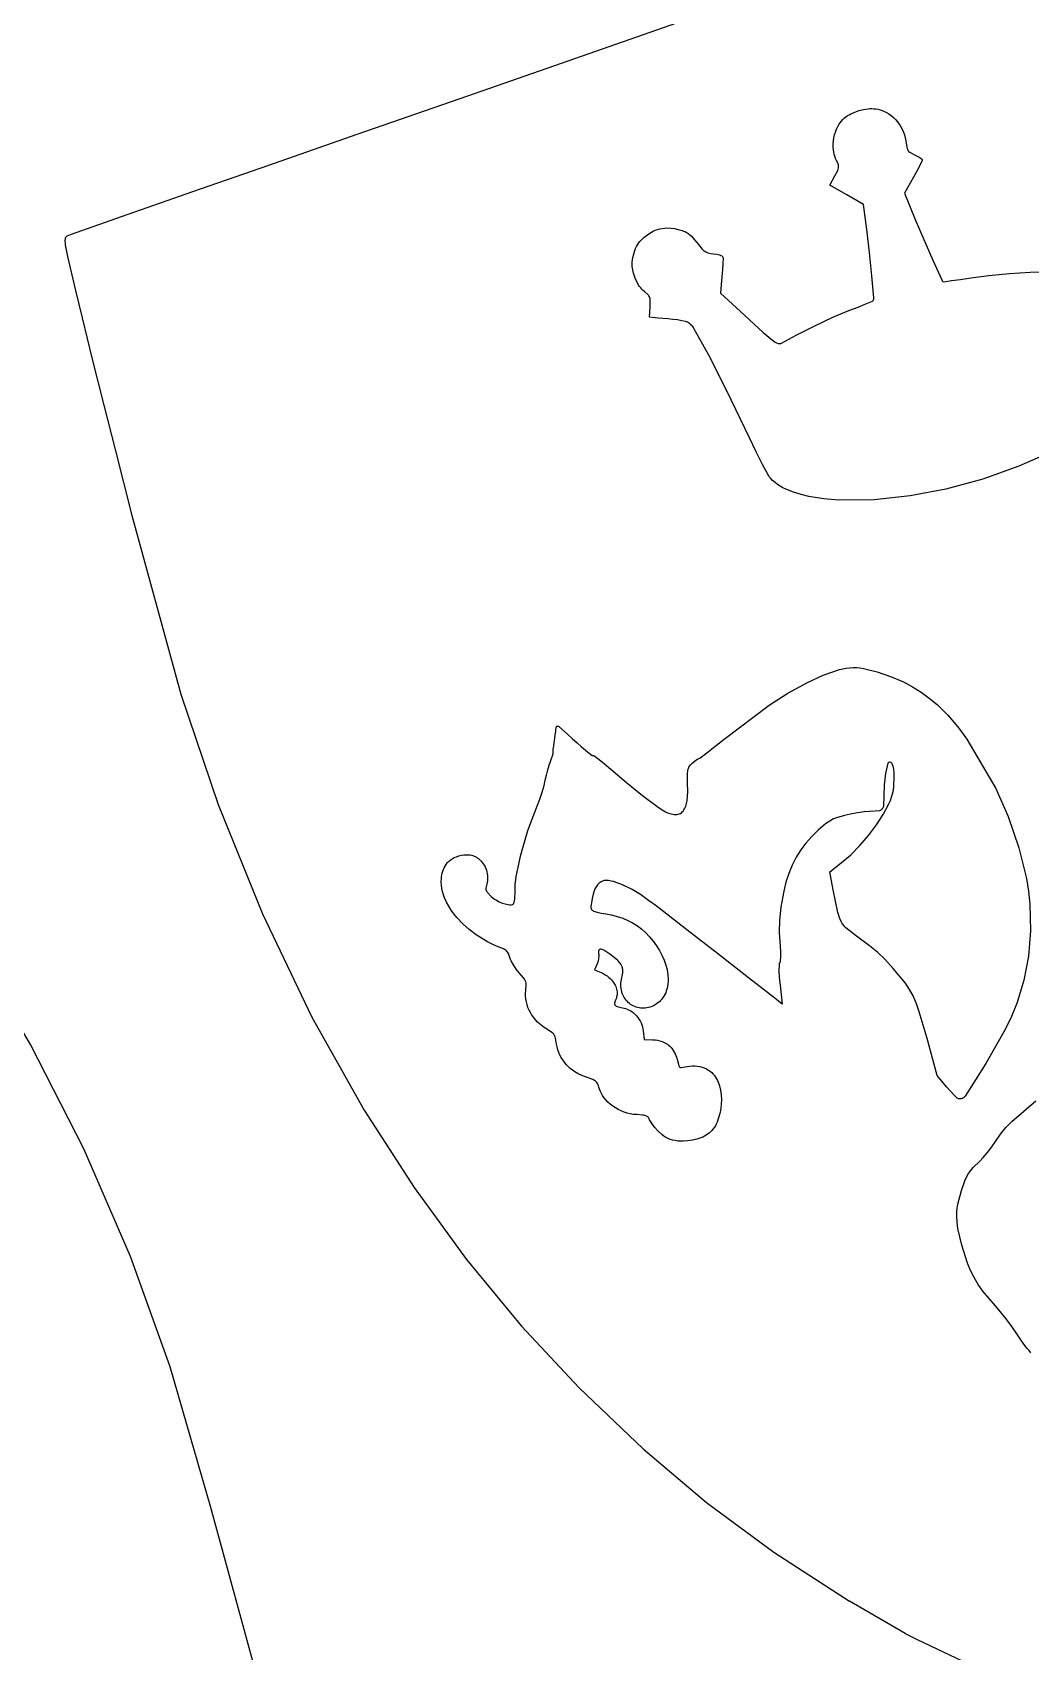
# Model space of a CAD drawing. Extents: x 0 to 1130, y 0 to 500.
# Drawn here: x 216.3 to 248.4, y 31.1 to 83.1 of the extents above; entities that cross this region are included whole.
import ezdxf

# ---------------------------------------------------------------- set-up
doc = ezdxf.new("R2010")
doc.units = 0
doc.header["$LTSCALE"] = 25.4
doc.layers.get('0').update_dxf_attribs({"color": 13, "linetype": 'CONTINUOUS'})

msp = doc.modelspace()

# ---------------------------------------------------------------- linework, layer by layer
at = {"color": 7}
for p, q in [((241.635, 85.008), (235.948, 83.018)), ((235.948, 83.018), (233.314, 82.097)), ((233.314, 82.097), (230.067, 80.963)), ((230.067, 80.963), (226.758, 79.808)), ((242.888, 80.579), (243.03, 80.614)), ((243.03, 80.614), (243.174, 80.637)), ((243.174, 80.637), (243.235, 80.643)), ((243.235, 80.643), (243.297, 80.644)), ((243.297, 80.644), (243.358, 80.641)), ((243.358, 80.641), (243.419, 80.635)), ((243.419, 80.635), (243.491, 80.622)), ((243.491, 80.622), (243.561, 80.604)), ((242.2, 80.067), (242.235, 80.129)), ((242.235, 80.129), (242.274, 80.188)), ((242.274, 80.188), (242.318, 80.244)), ((242.318, 80.244), (242.366, 80.297)), ((242.366, 80.297), (242.418, 80.346)), ((242.418, 80.346), (242.464, 80.383)), ((242.464, 80.383), (242.513, 80.418)), ((242.513, 80.418), (242.564, 80.449)), ((242.564, 80.449), (242.618, 80.477)), ((242.618, 80.477), (242.751, 80.533)), ((242.751, 80.533), (242.888, 80.579)), ((243.561, 80.604), (243.63, 80.582)), ((243.63, 80.582), (243.698, 80.554)), ((243.698, 80.554), (243.763, 80.522)), ((243.763, 80.522), (243.843, 80.475)), ((243.843, 80.475), (243.92, 80.421)), ((243.92, 80.421), (243.991, 80.361)), ((243.991, 80.361), (244.058, 80.295)), ((244.058, 80.295), (244.12, 80.223)), ((244.12, 80.223), (244.177, 80.146)), ((244.177, 80.146), (244.228, 80.064)), ((226.758, 79.808), (223.916, 78.818)), ((242.053, 79.511), (242.06, 79.607)), ((242.06, 79.607), (242.075, 79.702)), ((242.075, 79.702), (242.096, 79.797)), ((242.096, 79.797), (242.124, 79.889)), ((242.124, 79.889), (242.159, 79.98)), ((242.159, 79.98), (242.2, 80.067)), ((244.228, 80.064), (244.272, 79.979)), ((244.272, 79.979), (244.31, 79.89)), ((244.31, 79.89), (244.341, 79.797)), ((244.341, 79.797), (244.365, 79.703)), ((244.365, 79.703), (244.382, 79.607)), ((244.382, 79.607), (244.416, 79.403)), ((242.052, 79.414), (242.053, 79.511)), ((242.059, 79.318), (242.052, 79.414)), ((242.069, 79.248), (242.059, 79.318)), ((242.084, 79.179), (242.069, 79.248)), ((242.105, 79.112), (242.084, 79.179)), ((242.131, 79.046), (242.105, 79.112)), ((244.416, 79.403), (244.428, 79.362)), ((244.428, 79.362), (244.445, 79.324)), ((244.445, 79.324), (244.465, 79.292)), ((244.465, 79.292), (244.486, 79.268)), ((244.486, 79.268), (244.51, 79.247)), ((244.51, 79.247), (244.662, 79.163)), ((244.662, 79.163), (244.753, 79.117)), ((244.753, 79.117), (244.831, 79.071)), ((244.831, 79.071), (244.893, 79.029)), ((223.916, 78.818), (221.475, 77.966)), ((242.11, 78.482), (242.197, 78.657)), ((242.161, 78.982), (242.131, 79.046)), ((242.191, 78.921), (242.161, 78.982)), ((242.22, 78.841), (242.191, 78.921)), ((242.197, 78.657), (242.213, 78.698)), ((242.213, 78.698), (242.223, 78.74)), ((242.226, 78.81), (242.22, 78.841)), ((242.223, 78.74), (242.227, 78.778)), ((242.227, 78.778), (242.226, 78.81)), ((244.742, 78.64), (244.631, 78.439)), ((244.833, 78.818), (244.742, 78.64)), ((244.91, 78.98), (244.833, 78.818)), ((244.893, 79.029), (244.909, 79.007)), ((244.909, 79.007), (244.91, 78.98)), ((241.95, 78.187), (242.11, 78.482)), ((242.488, 77.874), (241.95, 78.187)), ((244.631, 78.439), (244.339, 77.924)), ((221.475, 77.966), (219.398, 77.239)), ((243.025, 77.561), (242.488, 77.874)), ((243.132, 76.757), (243.025, 77.561)), ((244.339, 77.924), (244.688, 77.079)), ((219.398, 77.239), (217.549, 76.589)), ((244.688, 77.079), (244.959, 76.436)), ((217.389, 76.478), (217.381, 76.392)), ((217.401, 76.505), (217.389, 76.478)), ((217.421, 76.528), (217.401, 76.505)), ((217.446, 76.545), (217.421, 76.528)), ((217.549, 76.589), (217.446, 76.545)), ((235.887, 76.421), (235.972, 76.5)), ((235.972, 76.5), (236.061, 76.574)), ((236.061, 76.574), (236.161, 76.644)), ((236.161, 76.644), (236.267, 76.704)), ((236.267, 76.704), (236.336, 76.736)), ((236.336, 76.736), (236.408, 76.762)), ((236.408, 76.762), (236.481, 76.783)), ((236.481, 76.783), (236.556, 76.798)), ((236.556, 76.798), (236.632, 76.808)), ((236.632, 76.808), (236.709, 76.811)), ((236.709, 76.811), (236.834, 76.807)), ((236.834, 76.807), (236.958, 76.792)), ((236.958, 76.792), (237.079, 76.766)), ((237.079, 76.766), (237.198, 76.731)), ((237.198, 76.731), (237.247, 76.713)), ((237.247, 76.713), (237.294, 76.692)), ((237.294, 76.692), (237.34, 76.667)), ((237.34, 76.667), (237.385, 76.64)), ((237.385, 76.64), (237.443, 76.597)), ((237.443, 76.597), (237.499, 76.55)), ((237.499, 76.55), (237.55, 76.498)), ((237.55, 76.498), (237.727, 76.28)), ((243.222, 76.02), (243.132, 76.757)), ((217.381, 76.392), (217.383, 76.329)), ((217.383, 76.329), (217.39, 76.267)), ((217.39, 76.267), (217.463, 75.893)), ((235.618, 75.86), (235.682, 76.09)), ((235.682, 76.09), (235.706, 76.152)), ((235.706, 76.152), (235.734, 76.211)), ((235.734, 76.211), (235.767, 76.268)), ((235.767, 76.268), (235.803, 76.322)), ((235.803, 76.322), (235.843, 76.373)), ((235.843, 76.373), (235.887, 76.421)), ((237.727, 76.28), (237.843, 76.134)), ((237.843, 76.134), (237.865, 76.111)), ((237.865, 76.111), (237.888, 76.09)), ((237.888, 76.09), (237.912, 76.071)), ((237.912, 76.071), (237.938, 76.053)), ((237.938, 76.053), (237.979, 76.031)), ((237.979, 76.031), (238.024, 76.015)), ((238.024, 76.015), (238.125, 75.994)), ((238.125, 75.994), (238.205, 75.984)), ((238.205, 75.984), (238.315, 75.969)), ((238.315, 75.969), (238.363, 75.958)), ((238.363, 75.958), (238.411, 75.944)), ((238.411, 75.944), (238.447, 75.93)), ((238.447, 75.93), (238.483, 75.913)), ((243.298, 75.277), (243.222, 76.02)), ((244.959, 76.436), (245.251, 75.777)), ((217.463, 75.893), (217.721, 74.797)), ((235.597, 75.644), (235.599, 75.717)), ((235.602, 75.572), (235.597, 75.644)), ((235.599, 75.717), (235.606, 75.789)), ((235.616, 75.467), (235.602, 75.572)), ((235.606, 75.789), (235.618, 75.86)), ((235.639, 75.363), (235.616, 75.467)), ((238.499, 75.471), (238.482, 75.257)), ((238.483, 75.913), (238.503, 75.893)), ((238.509, 75.665), (238.499, 75.471)), ((238.503, 75.893), (238.512, 75.867)), ((238.515, 75.84), (238.509, 75.665)), ((238.512, 75.867), (238.515, 75.84)), ((245.251, 75.777), (245.54, 75.141)), ((248.374, 75.393), (248.962, 75.411)), ((235.669, 75.261), (235.639, 75.363)), ((235.707, 75.162), (235.669, 75.261)), ((235.753, 75.067), (235.707, 75.162)), ((235.805, 74.976), (235.753, 75.067)), ((235.836, 74.93), (235.805, 74.976)), ((235.871, 74.886), (235.836, 74.93)), ((238.482, 75.257), (238.434, 74.712)), ((243.361, 74.565), (243.298, 75.277)), ((245.54, 75.141), (245.556, 75.114)), ((245.556, 75.114), (245.579, 75.094)), ((245.579, 75.094), (245.603, 75.086)), ((245.603, 75.086), (245.855, 75.119)), ((245.855, 75.119), (246.139, 75.159)), ((246.139, 75.159), (246.47, 75.209)), ((246.47, 75.209), (247.052, 75.286)), ((247.052, 75.286), (247.712, 75.349)), ((247.712, 75.349), (248.374, 75.393)), ((217.721, 74.797), (217.932, 73.922)), ((235.908, 74.845), (235.871, 74.886)), ((235.948, 74.806), (235.908, 74.845)), ((235.99, 74.77), (235.948, 74.806)), ((236.119, 74.655), (235.99, 74.77)), ((236.137, 74.63), (236.119, 74.655)), ((236.152, 74.603), (236.137, 74.63)), ((236.164, 74.57), (236.152, 74.603)), ((236.173, 74.531), (236.164, 74.57)), ((236.171, 74.28), (236.176, 74.49)), ((236.176, 74.49), (236.173, 74.531)), ((238.434, 74.712), (239.072, 74.123)), ((242.852, 74.268), (243.101, 74.371)), ((243.101, 74.371), (243.314, 74.463)), ((243.314, 74.463), (243.337, 74.48)), ((243.337, 74.48), (243.35, 74.505)), ((243.35, 74.505), (243.359, 74.535)), ((243.359, 74.535), (243.361, 74.565)), ((217.932, 73.922), (218.259, 72.601)), ((236.155, 73.948), (236.171, 74.28)), ((236.339, 73.928), (236.155, 73.948)), ((236.435, 73.918), (236.339, 73.928)), ((236.581, 73.903), (236.435, 73.918)), ((236.744, 73.888), (236.581, 73.903)), ((236.902, 73.873), (236.744, 73.888)), ((237.053, 73.856), (236.902, 73.873)), ((237.196, 73.833), (237.053, 73.856)), ((239.072, 74.123), (239.802, 73.455)), ((241.442, 73.662), (242.044, 73.942)), ((242.044, 73.942), (242.56, 74.155)), ((242.56, 74.155), (242.852, 74.268)), ((237.315, 73.809), (237.196, 73.833)), ((237.344, 73.8), (237.315, 73.809)), ((237.371, 73.787), (237.344, 73.8)), ((237.403, 73.768), (237.371, 73.787)), ((237.434, 73.746), (237.403, 73.768)), ((237.463, 73.723), (237.434, 73.746)), ((237.491, 73.697), (237.463, 73.723)), ((237.516, 73.67), (237.491, 73.697)), ((237.54, 73.641), (237.516, 73.67)), ((237.562, 73.61), (237.54, 73.641)), ((237.582, 73.579), (237.562, 73.61)), ((238.057, 72.721), (237.582, 73.579)), ((239.802, 73.455), (240.106, 73.205)), ((240.396, 73.107), (240.859, 73.369)), ((240.859, 73.369), (241.442, 73.662)), ((240.106, 73.205), (240.148, 73.175)), ((240.148, 73.175), (240.192, 73.148)), ((240.192, 73.148), (240.237, 73.125)), ((240.237, 73.125), (240.285, 73.105)), ((240.285, 73.105), (240.312, 73.097)), ((240.312, 73.097), (240.34, 73.095)), ((240.34, 73.095), (240.369, 73.098)), ((240.369, 73.098), (240.396, 73.107)), ((218.259, 72.601), (218.629, 71.124)), ((238.641, 71.58), (238.057, 72.721)), ((239.363, 70.073), (238.641, 71.58)), ((218.629, 71.124), (218.992, 69.691)), ((218.992, 69.691), (219.516, 67.624)), ((239.578, 69.623), (239.363, 70.073)), ((239.782, 69.219), (239.578, 69.623)), ((239.96, 68.885), (239.782, 69.219)), ((249.019, 69.602), (248.011, 69.157)), ((239.982, 68.846), (239.96, 68.885)), ((240.008, 68.81), (239.982, 68.846)), ((240.037, 68.776), (240.008, 68.81)), ((240.108, 68.703), (240.037, 68.776)), ((240.185, 68.635), (240.108, 68.703)), ((246.856, 68.747), (245.675, 68.422)), ((248.011, 69.157), (246.856, 68.747)), ((240.266, 68.572), (240.185, 68.635)), ((240.351, 68.516), (240.266, 68.572)), ((240.439, 68.466), (240.351, 68.516)), ((240.532, 68.422), (240.439, 68.466)), ((240.774, 68.326), (240.532, 68.422)), ((241.023, 68.247), (240.774, 68.326)), ((241.276, 68.185), (241.023, 68.247)), ((241.751, 68.107), (241.276, 68.185)), ((244.529, 68.203), (243.37, 68.081)), ((245.675, 68.422), (244.529, 68.203)), ((242.23, 68.068), (241.751, 68.107)), ((243.37, 68.081), (242.23, 68.068)), ((241.227, 62.217), (241.73, 62.444)), ((241.73, 62.444), (242.251, 62.626)), ((242.251, 62.626), (242.359, 62.654)), ((242.359, 62.654), (242.468, 62.674)), ((242.468, 62.674), (242.579, 62.687)), ((242.579, 62.687), (242.69, 62.692)), ((242.69, 62.692), (242.802, 62.69)), ((242.802, 62.69), (242.912, 62.679)), ((242.912, 62.679), (243.022, 62.661)), ((243.022, 62.661), (243.463, 62.554)), ((243.463, 62.554), (243.893, 62.409)), ((243.893, 62.409), (244.309, 62.229)), ((240.596, 61.87), (241.227, 62.217)), ((244.309, 62.229), (244.598, 62.077)), ((244.598, 62.077), (244.875, 61.904)), ((244.875, 61.904), (245.139, 61.712)), ((221.099, 61.837), (222.298, 58.298)), ((238.548, 60.397), (239.992, 61.48)), ((239.992, 61.48), (240.596, 61.87)), ((245.139, 61.712), (245.388, 61.501)), ((245.388, 61.501), (245.737, 61.158)), ((245.737, 61.158), (246.057, 60.788)), ((233.093, 60.288), (233.111, 60.409)), ((233.111, 60.409), (233.128, 60.53)), ((233.128, 60.53), (233.142, 60.636)), ((233.142, 60.636), (233.148, 60.701)), ((233.148, 60.701), (233.154, 60.748)), ((233.154, 60.748), (233.164, 60.794)), ((233.164, 60.794), (233.183, 60.814)), ((233.183, 60.814), (233.216, 60.809)), ((233.216, 60.809), (233.242, 60.797)), ((233.242, 60.797), (233.425, 60.641)), ((233.425, 60.641), (233.531, 60.546)), ((233.531, 60.546), (233.675, 60.417)), ((233.675, 60.417), (233.83, 60.279)), ((238.252, 60.16), (238.548, 60.397)), ((246.057, 60.788), (246.346, 60.393)), ((246.346, 60.393), (247.273, 58.806)), ((233.008, 59.772), (233.037, 59.858)), ((233.037, 59.858), (233.058, 59.93)), ((233.056, 59.982), (233.064, 60.069)), ((233.058, 59.955), (233.056, 59.982)), ((233.058, 59.93), (233.058, 59.955)), ((233.064, 60.069), (233.077, 60.172)), ((233.077, 60.172), (233.093, 60.288)), ((233.83, 60.279), (233.971, 60.151)), ((233.971, 60.151), (234.1, 60.037)), ((234.1, 60.037), (234.217, 59.944)), ((234.217, 59.944), (234.317, 59.872)), ((234.317, 59.872), (234.344, 59.865)), ((234.344, 59.865), (234.37, 59.866)), ((234.37, 59.866), (234.534, 59.744)), ((237.768, 59.787), (237.993, 59.958)), ((237.993, 59.958), (238.252, 60.16)), ((232.841, 59.232), (232.884, 59.402)), ((232.884, 59.402), (232.93, 59.56)), ((232.93, 59.56), (232.972, 59.677)), ((232.972, 59.677), (233.008, 59.772)), ((234.534, 59.744), (234.71, 59.601)), ((234.71, 59.601), (234.909, 59.43)), ((234.909, 59.43), (235.41, 59.001)), ((237.373, 59.255), (237.375, 59.307)), ((237.375, 59.307), (237.38, 59.358)), ((237.38, 59.358), (237.389, 59.408)), ((237.389, 59.408), (237.402, 59.453)), ((237.402, 59.453), (237.42, 59.495)), ((237.42, 59.495), (237.449, 59.54)), ((237.449, 59.54), (237.468, 59.565)), ((237.468, 59.565), (237.489, 59.588)), ((237.489, 59.588), (237.511, 59.61)), ((237.511, 59.61), (237.574, 59.664)), ((237.574, 59.664), (237.637, 59.713)), ((237.637, 59.713), (237.693, 59.751)), ((237.693, 59.751), (237.717, 59.763)), ((237.717, 59.763), (237.743, 59.772)), ((237.743, 59.772), (237.768, 59.787)), ((243.736, 59.293), (243.687, 58.928)), ((243.813, 59.623), (243.736, 59.293)), ((243.833, 59.643), (243.813, 59.623)), ((243.859, 59.654), (243.833, 59.643)), ((243.888, 59.654), (243.859, 59.654)), ((243.915, 59.644), (243.888, 59.654)), ((243.937, 59.625), (243.915, 59.644)), ((243.951, 59.601), (243.937, 59.625)), ((243.97, 59.544), (243.951, 59.601)), ((243.986, 59.485), (243.97, 59.544)), ((243.997, 59.426), (243.986, 59.485)), ((244.011, 59.3), (243.997, 59.426)), ((244.016, 59.174), (244.011, 59.3)), ((232.706, 58.69), (232.769, 58.905)), ((232.769, 58.905), (232.808, 59.076)), ((232.808, 59.076), (232.841, 59.232)), ((235.41, 59.001), (235.928, 58.585)), ((237.378, 58.987), (237.373, 59.255)), ((237.38, 58.7), (237.378, 58.987)), ((243.687, 58.928), (243.676, 58.563)), ((243.985, 58.753), (244, 58.867)), ((244, 58.867), (244.016, 59.174)), ((247.273, 58.806), (247.671, 57.907)), ((222.298, 58.298), (223.724, 54.787)), ((232.251, 57.462), (232.557, 58.271)), ((232.557, 58.271), (232.632, 58.467)), ((232.632, 58.467), (232.706, 58.69)), ((235.928, 58.585), (236.389, 58.237)), ((237.319, 58.239), (237.334, 58.281)), ((237.334, 58.281), (237.346, 58.324)), ((237.346, 58.324), (237.355, 58.368)), ((237.355, 58.368), (237.361, 58.413)), ((237.361, 58.413), (237.38, 58.7)), ((243.659, 57.973), (243.844, 58.317)), ((243.672, 58.263), (243.669, 58.237)), ((243.676, 58.563), (243.672, 58.263)), ((243.844, 58.317), (243.891, 58.422)), ((243.891, 58.422), (243.93, 58.53)), ((243.93, 58.53), (243.961, 58.641)), ((243.961, 58.641), (243.985, 58.753)), ((236.389, 58.237), (236.527, 58.143)), ((236.527, 58.143), (236.67, 58.059)), ((236.67, 58.059), (236.714, 58.037)), ((236.714, 58.037), (236.759, 58.018)), ((236.759, 58.018), (236.805, 58.002)), ((236.805, 58.002), (236.852, 57.99)), ((236.852, 57.99), (236.9, 57.98)), ((236.9, 57.98), (236.948, 57.974)), ((236.948, 57.974), (236.997, 57.971)), ((236.997, 57.971), (237.035, 57.973)), ((237.035, 57.973), (237.073, 57.979)), ((237.073, 57.979), (237.11, 57.991)), ((237.11, 57.991), (237.144, 58.007)), ((237.144, 58.007), (237.176, 58.028)), ((237.176, 58.028), (237.205, 58.054)), ((237.205, 58.054), (237.231, 58.082)), ((237.231, 58.082), (237.257, 58.119)), ((237.257, 58.119), (237.28, 58.157)), ((237.28, 58.157), (237.301, 58.197)), ((237.301, 58.197), (237.319, 58.239)), ((241.89, 57.73), (241.806, 57.669)), ((241.978, 57.785), (241.89, 57.73)), ((242.066, 57.83), (241.978, 57.785)), ((242.157, 57.866), (242.066, 57.83)), ((242.411, 57.943), (242.157, 57.866)), ((242.606, 57.988), (242.411, 57.943)), ((242.832, 58.027), (242.606, 57.988)), ((243.053, 58.056), (242.832, 58.027)), ((243.23, 58.068), (243.053, 58.056)), ((243.535, 58.091), (243.23, 58.068)), ((243.449, 57.643), (243.659, 57.973)), ((243.567, 58.103), (243.535, 58.091)), ((243.597, 58.121), (243.567, 58.103)), ((243.623, 58.144), (243.597, 58.121)), ((243.639, 58.165), (243.623, 58.144)), ((243.652, 58.187), (243.639, 58.165)), ((243.662, 58.211), (243.652, 58.187)), ((243.669, 58.237), (243.662, 58.211)), ((247.671, 57.907), (248.012, 56.902)), ((232.019, 56.68), (232.251, 57.462)), ((241.363, 57.269), (241.175, 57.056)), ((241.567, 57.466), (241.363, 57.269)), ((241.806, 57.669), (241.567, 57.466)), ((242.912, 56.972), (243.192, 57.298)), ((243.192, 57.298), (243.449, 57.643)), ((241.009, 56.833), (240.863, 56.597)), ((241.175, 57.056), (241.009, 56.833)), ((242.622, 56.682), (242.912, 56.972)), ((248.012, 56.902), (248.26, 55.918)), ((229.514, 56.151), (229.535, 56.209)), ((229.535, 56.209), (229.561, 56.264)), ((229.561, 56.264), (229.59, 56.318)), ((229.59, 56.318), (229.623, 56.369)), ((229.623, 56.369), (229.66, 56.418)), ((229.66, 56.418), (229.687, 56.449)), ((229.687, 56.449), (229.716, 56.478)), ((229.716, 56.478), (229.747, 56.504)), ((229.747, 56.504), (229.78, 56.528)), ((229.78, 56.528), (229.814, 56.55)), ((229.814, 56.55), (229.885, 56.587)), ((229.885, 56.587), (229.959, 56.618)), ((229.959, 56.618), (230.035, 56.643)), ((230.035, 56.643), (230.113, 56.662)), ((230.113, 56.662), (230.192, 56.675)), ((230.192, 56.675), (230.272, 56.682)), ((230.272, 56.682), (230.314, 56.682)), ((230.314, 56.682), (230.355, 56.68)), ((230.355, 56.68), (230.396, 56.674)), ((230.396, 56.674), (230.437, 56.666)), ((230.437, 56.666), (230.477, 56.654)), ((230.477, 56.654), (230.518, 56.639)), ((230.518, 56.639), (230.559, 56.62)), ((230.559, 56.62), (230.598, 56.599)), ((230.598, 56.599), (230.635, 56.575)), ((230.635, 56.575), (230.67, 56.548)), ((230.67, 56.548), (230.704, 56.519)), ((230.704, 56.519), (230.743, 56.479)), ((230.743, 56.479), (230.78, 56.436)), ((230.78, 56.436), (230.814, 56.39)), ((230.814, 56.39), (230.844, 56.342)), ((230.844, 56.342), (230.871, 56.292)), ((230.871, 56.292), (230.895, 56.239)), ((230.895, 56.239), (230.915, 56.185)), ((230.915, 56.185), (230.931, 56.129)), ((231.873, 55.985), (232.019, 56.68)), ((240.735, 56.344), (240.628, 56.081)), ((240.863, 56.597), (240.735, 56.344)), ((241.944, 56.131), (242.309, 56.417)), ((242.309, 56.417), (242.622, 56.682)), ((229.468, 55.807), (229.469, 55.912)), ((229.475, 55.702), (229.468, 55.807)), ((229.469, 55.912), (229.474, 55.973)), ((229.474, 55.973), (229.483, 56.033)), ((229.489, 55.598), (229.475, 55.702)), ((229.483, 56.033), (229.496, 56.093)), ((229.496, 56.093), (229.514, 56.151)), ((230.929, 55.734), (230.902, 55.609)), ((230.942, 55.789), (230.929, 55.734)), ((230.931, 56.129), (230.944, 56.072)), ((230.951, 55.845), (230.942, 55.789)), ((230.944, 56.072), (230.952, 56.014)), ((230.955, 55.901), (230.951, 55.845)), ((230.952, 56.014), (230.956, 55.958)), ((230.956, 55.958), (230.955, 55.901)), ((231.836, 55.449), (231.841, 55.718)), ((231.841, 55.718), (231.873, 55.985)), ((234.44, 55.653), (234.42, 55.619)), ((234.462, 55.685), (234.44, 55.653)), ((234.487, 55.715), (234.462, 55.685)), ((234.517, 55.746), (234.487, 55.715)), ((234.551, 55.775), (234.517, 55.746)), ((234.573, 55.792), (234.551, 55.775)), ((234.597, 55.807), (234.573, 55.792)), ((234.622, 55.82), (234.597, 55.807)), ((234.645, 55.831), (234.622, 55.82)), ((234.669, 55.84), (234.645, 55.831)), ((234.694, 55.848), (234.669, 55.84)), ((234.728, 55.854), (234.694, 55.848)), ((234.763, 55.855), (234.728, 55.854)), ((234.841, 55.848), (234.763, 55.855)), ((234.918, 55.835), (234.841, 55.848)), ((234.994, 55.816), (234.918, 55.835)), ((235.291, 55.71), (234.994, 55.816)), ((235.597, 55.564), (235.291, 55.71)), ((240.537, 55.796), (240.467, 55.505)), ((240.628, 56.081), (240.537, 55.796)), ((242.056, 55.551), (241.944, 56.131)), ((248.26, 55.918), (248.33, 55.507)), ((229.51, 55.496), (229.489, 55.598)), ((229.538, 55.395), (229.51, 55.496)), ((229.574, 55.296), (229.538, 55.395)), ((229.635, 55.159), (229.574, 55.296)), ((229.704, 55.027), (229.635, 55.159)), ((230.902, 55.609), (230.9, 55.576)), ((230.9, 55.576), (230.906, 55.544)), ((230.906, 55.544), (230.921, 55.508)), ((230.921, 55.508), (230.936, 55.484)), ((230.936, 55.484), (230.954, 55.463)), ((230.954, 55.463), (231.074, 55.342)), ((231.074, 55.342), (231.125, 55.298)), ((231.125, 55.298), (231.178, 55.257)), ((231.178, 55.257), (231.235, 55.221)), ((231.235, 55.221), (231.329, 55.17)), ((231.329, 55.17), (231.427, 55.128)), ((231.427, 55.128), (231.52, 55.099)), ((231.786, 55.099), (231.809, 55.156)), ((231.809, 55.156), (231.82, 55.199)), ((231.82, 55.199), (231.829, 55.255)), ((231.829, 55.255), (231.834, 55.313)), ((231.834, 55.313), (231.836, 55.449)), ((234.313, 55.277), (234.273, 55.008)), ((234.346, 55.414), (234.313, 55.277)), ((234.389, 55.549), (234.346, 55.414)), ((234.403, 55.585), (234.389, 55.549)), ((234.42, 55.619), (234.403, 55.585)), ((235.862, 55.398), (235.597, 55.564)), ((235.993, 55.303), (235.862, 55.398)), ((236.12, 55.212), (235.993, 55.303)), ((236.229, 55.134), (236.12, 55.212)), ((236.288, 55.092), (236.229, 55.134)), ((240.467, 55.505), (240.375, 54.995)), ((242.206, 54.821), (242.056, 55.551)), ((248.33, 55.507), (248.371, 55.091)), ((223.724, 54.787), (225.309, 51.463)), ((229.783, 54.899), (229.704, 55.027)), ((229.87, 54.777), (229.783, 54.899)), ((229.965, 54.662), (229.87, 54.777)), ((230.157, 54.461), (229.965, 54.662)), ((231.52, 55.099), (231.615, 55.078)), ((231.615, 55.078), (231.665, 55.074)), ((231.665, 55.074), (231.715, 55.076)), ((231.715, 55.076), (231.764, 55.086)), ((231.764, 55.086), (231.786, 55.099)), ((234.273, 55.008), (234.274, 54.979)), ((234.274, 54.979), (234.28, 54.951)), ((234.28, 54.951), (234.292, 54.924)), ((234.292, 54.924), (234.31, 54.901)), ((234.31, 54.901), (234.329, 54.884)), ((234.329, 54.884), (234.358, 54.87)), ((234.358, 54.87), (234.468, 54.838)), ((234.468, 54.838), (234.604, 54.807)), ((234.604, 54.807), (234.753, 54.781)), ((234.753, 54.781), (234.936, 54.746)), ((234.936, 54.746), (235.117, 54.698)), ((235.117, 54.698), (235.293, 54.639)), ((235.293, 54.639), (235.456, 54.57)), ((236.468, 54.959), (236.288, 55.092)), ((237.356, 54.27), (236.468, 54.959)), ((240.375, 54.995), (240.328, 54.579)), ((242.231, 54.724), (242.206, 54.821)), ((242.265, 54.629), (242.231, 54.724)), ((242.306, 54.537), (242.265, 54.629)), ((248.371, 55.091), (248.386, 54.238)), ((230.365, 54.277), (230.157, 54.461)), ((230.587, 54.11), (230.365, 54.277)), ((230.759, 53.999), (230.587, 54.11)), ((235.456, 54.57), (235.613, 54.488)), ((235.613, 54.488), (235.763, 54.394)), ((235.763, 54.394), (235.903, 54.289)), ((235.903, 54.289), (236.035, 54.173)), ((236.035, 54.173), (236.157, 54.047)), ((238.334, 53.51), (237.356, 54.27)), ((240.328, 54.579), (240.32, 54.186)), ((240.32, 54.186), (240.346, 53.747)), ((242.331, 54.492), (242.306, 54.537)), ((242.359, 54.449), (242.331, 54.492)), ((242.391, 54.408), (242.359, 54.449)), ((242.425, 54.37), (242.391, 54.408)), ((242.463, 54.335), (242.425, 54.37)), ((242.801, 54.067), (242.463, 54.335)), ((248.386, 54.238), (248.322, 53.419)), ((230.954, 53.888), (230.759, 53.999)), ((231.143, 53.791), (230.954, 53.888)), ((231.292, 53.727), (231.143, 53.791)), ((231.467, 53.655), (231.292, 53.727)), ((231.493, 53.642), (231.467, 53.655)), ((231.518, 53.627), (231.493, 53.642)), ((231.541, 53.61), (231.518, 53.627)), ((231.563, 53.591), (231.541, 53.61)), ((231.587, 53.567), (231.563, 53.591)), ((231.607, 53.54), (231.587, 53.567)), ((234.516, 53.581), (234.515, 53.542)), ((234.524, 53.617), (234.516, 53.581)), ((234.544, 53.638), (234.524, 53.617)), ((234.572, 53.646), (234.544, 53.638)), ((234.602, 53.645), (234.572, 53.646)), ((234.632, 53.639), (234.602, 53.645)), ((234.661, 53.629), (234.632, 53.639)), ((234.688, 53.616), (234.661, 53.629)), ((234.88, 53.492), (234.688, 53.616)), ((236.157, 54.047), (236.273, 53.906)), ((236.273, 53.906), (236.38, 53.757)), ((236.38, 53.757), (236.475, 53.6)), ((236.475, 53.6), (236.553, 53.45)), ((240.346, 53.747), (240.358, 53.57)), ((240.358, 53.57), (240.359, 53.405)), ((243.218, 53.759), (242.801, 54.067)), ((243.483, 53.543), (243.218, 53.759)), ((231.623, 53.51), (231.607, 53.54)), ((231.649, 53.448), (231.623, 53.51)), ((231.669, 53.383), (231.649, 53.448)), ((231.68, 53.347), (231.669, 53.383)), ((231.694, 53.312), (231.68, 53.347)), ((231.709, 53.277), (231.694, 53.312)), ((231.783, 53.145), (231.709, 53.277)), ((231.874, 53.009), (231.783, 53.145)), ((234.471, 53.178), (234.389, 52.985)), ((234.501, 53.261), (234.471, 53.178)), ((234.521, 53.348), (234.501, 53.261)), ((234.515, 53.542), (234.52, 53.504)), ((234.52, 53.504), (234.527, 53.471)), ((234.53, 53.442), (234.521, 53.348)), ((234.527, 53.471), (234.53, 53.442)), ((235.124, 53.294), (234.88, 53.492)), ((235.155, 53.263), (235.124, 53.294)), ((235.183, 53.231), (235.155, 53.263)), ((235.209, 53.197), (235.183, 53.231)), ((235.233, 53.161), (235.209, 53.197)), ((235.254, 53.123), (235.233, 53.161)), ((235.265, 53.099), (235.254, 53.123)), ((235.274, 53.075), (235.265, 53.099)), ((235.282, 53.05), (235.274, 53.075)), ((235.288, 53.024), (235.282, 53.05)), ((236.553, 53.45), (236.621, 53.296)), ((236.621, 53.296), (236.678, 53.137)), ((236.678, 53.137), (236.708, 53.028)), ((239.335, 52.729), (238.334, 53.51)), ((240.313, 53.147), (240.312, 52.956)), ((240.319, 53.177), (240.313, 53.147)), ((240.331, 53.205), (240.319, 53.177)), ((240.345, 53.235), (240.331, 53.205)), ((240.351, 53.268), (240.345, 53.235)), ((240.359, 53.405), (240.351, 53.268)), ((243.709, 53.327), (243.483, 53.543)), ((243.984, 53.028), (243.709, 53.327)), ((248.322, 53.419), (248.18, 52.647)), ((231.97, 52.89), (231.874, 53.009)), ((232.118, 52.719), (231.97, 52.89)), ((232.144, 52.682), (232.118, 52.719)), ((232.165, 52.641), (232.144, 52.682)), ((232.181, 52.6), (232.165, 52.641)), ((232.189, 52.558), (232.181, 52.6)), ((232.192, 52.515), (232.189, 52.558)), ((234.389, 52.985), (234.597, 52.896)), ((234.597, 52.896), (234.665, 52.864)), ((234.665, 52.864), (234.73, 52.827)), ((234.73, 52.827), (234.792, 52.786)), ((234.792, 52.786), (234.851, 52.74)), ((234.851, 52.74), (234.893, 52.702)), ((234.893, 52.702), (234.932, 52.661)), ((234.932, 52.661), (234.968, 52.618)), ((234.968, 52.618), (235.001, 52.572)), ((235.001, 52.572), (235.03, 52.524)), ((235.233, 52.507), (235.235, 52.564)), ((235.235, 52.564), (235.242, 52.621)), ((235.242, 52.621), (235.252, 52.678)), ((235.252, 52.678), (235.267, 52.733)), ((235.267, 52.733), (235.28, 52.785)), ((235.28, 52.785), (235.289, 52.838)), ((235.293, 52.998), (235.288, 53.024)), ((235.289, 52.838), (235.295, 52.892)), ((235.296, 52.972), (235.293, 52.998)), ((235.295, 52.892), (235.297, 52.946)), ((235.297, 52.946), (235.296, 52.972)), ((236.708, 53.028), (236.731, 52.918)), ((236.731, 52.918), (236.745, 52.806)), ((236.744, 52.536), (236.733, 52.458)), ((236.751, 52.615), (236.744, 52.536)), ((236.745, 52.806), (236.752, 52.694)), ((236.752, 52.694), (236.751, 52.615)), ((240.176, 52.07), (239.335, 52.729)), ((240.312, 52.956), (240.322, 52.736)), ((240.322, 52.736), (240.345, 52.494)), ((244.371, 52.552), (243.984, 53.028)), ((244.503, 52.353), (244.371, 52.552)), ((248.18, 52.647), (247.964, 51.931)), ((232.175, 52.233), (232.18, 52.325)), ((232.176, 52.14), (232.175, 52.233)), ((232.185, 52.048), (232.176, 52.14)), ((232.18, 52.325), (232.192, 52.515)), ((232.2, 51.956), (232.185, 52.048)), ((235.03, 52.524), (235.05, 52.486)), ((235.05, 52.486), (235.068, 52.447)), ((235.078, 52.049), (235.054, 51.983)), ((235.068, 52.447), (235.082, 52.407)), ((235.09, 52.081), (235.078, 52.049)), ((235.082, 52.407), (235.094, 52.366)), ((235.099, 52.114), (235.09, 52.081)), ((235.094, 52.366), (235.103, 52.324)), ((235.106, 52.147), (235.099, 52.114)), ((235.103, 52.324), (235.11, 52.282)), ((235.111, 52.181), (235.106, 52.147)), ((235.11, 52.282), (235.112, 52.248)), ((235.113, 52.214), (235.111, 52.181)), ((235.112, 52.248), (235.113, 52.214)), ((235.235, 52.449), (235.233, 52.507)), ((235.24, 52.392), (235.235, 52.449)), ((235.25, 52.335), (235.24, 52.392)), ((235.263, 52.28), (235.25, 52.335)), ((235.28, 52.225), (235.263, 52.28)), ((235.298, 52.178), (235.28, 52.225)), ((235.32, 52.133), (235.298, 52.178)), ((235.344, 52.09), (235.32, 52.133)), ((235.371, 52.049), (235.344, 52.09)), ((235.402, 52.009), (235.371, 52.049)), ((235.435, 51.972), (235.402, 52.009)), ((236.55, 52.044), (236.511, 51.999)), ((236.587, 52.091), (236.55, 52.044)), ((236.619, 52.142), (236.587, 52.091)), ((236.648, 52.194), (236.619, 52.142)), ((236.673, 52.249), (236.648, 52.194)), ((236.694, 52.305), (236.673, 52.249)), ((236.716, 52.381), (236.694, 52.305)), ((236.733, 52.458), (236.716, 52.381)), ((240.415, 51.883), (240.176, 52.07)), ((240.345, 52.494), (240.415, 51.883)), ((244.617, 52.144), (244.503, 52.353)), ((244.726, 51.893), (244.617, 52.144)), ((232.222, 51.866), (232.2, 51.956)), ((232.251, 51.778), (232.222, 51.866)), ((232.287, 51.692), (232.251, 51.778)), ((232.329, 51.609), (232.287, 51.692)), ((232.379, 51.527), (232.329, 51.609)), ((232.434, 51.449), (232.379, 51.527)), ((235.034, 51.916), (235.032, 51.889)), ((235.032, 51.889), (235.039, 51.864)), ((235.054, 51.983), (235.034, 51.916)), ((235.039, 51.864), (235.057, 51.838)), ((235.057, 51.838), (235.082, 51.819)), ((235.082, 51.819), (235.11, 51.808)), ((235.11, 51.808), (235.289, 51.768)), ((235.289, 51.768), (235.339, 51.757)), ((235.339, 51.757), (235.388, 51.743)), ((235.388, 51.743), (235.436, 51.725)), ((235.47, 51.937), (235.435, 51.972)), ((235.436, 51.725), (235.483, 51.704)), ((235.508, 51.904), (235.47, 51.937)), ((235.483, 51.704), (235.528, 51.679)), ((235.548, 51.875), (235.508, 51.904)), ((235.528, 51.679), (235.585, 51.643)), ((235.59, 51.848), (235.548, 51.875)), ((235.585, 51.643), (235.638, 51.603)), ((235.633, 51.824), (235.59, 51.848)), ((235.678, 51.804), (235.633, 51.824)), ((235.638, 51.603), (235.687, 51.559)), ((235.725, 51.787), (235.678, 51.804)), ((235.687, 51.559), (235.734, 51.511)), ((235.772, 51.773), (235.725, 51.787)), ((235.734, 51.511), (235.777, 51.458)), ((235.82, 51.762), (235.772, 51.773)), ((235.869, 51.755), (235.82, 51.762)), ((235.919, 51.751), (235.869, 51.755)), ((235.968, 51.751), (235.919, 51.751)), ((236.017, 51.754), (235.968, 51.751)), ((236.066, 51.761), (236.017, 51.754)), ((236.122, 51.773), (236.066, 51.761)), ((236.177, 51.789), (236.122, 51.773)), ((236.23, 51.808), (236.177, 51.789)), ((236.282, 51.831), (236.23, 51.808)), ((236.332, 51.858), (236.282, 51.831)), ((236.381, 51.888), (236.332, 51.858)), ((236.426, 51.922), (236.381, 51.888)), ((236.47, 51.959), (236.426, 51.922)), ((236.511, 51.999), (236.47, 51.959)), ((244.816, 51.636), (244.726, 51.893)), ((245.067, 50.776), (244.816, 51.636)), ((247.783, 51.49), (247.573, 51.062)), ((247.964, 51.931), (247.783, 51.49)), ((225.309, 51.463), (226.985, 48.477)), ((232.495, 51.375), (232.434, 51.449)), ((232.561, 51.305), (232.495, 51.375)), ((232.661, 51.216), (232.561, 51.305)), ((232.768, 51.135), (232.661, 51.216)), ((232.881, 51.063), (232.768, 51.135)), ((233.018, 50.974), (232.881, 51.063)), ((233.051, 50.946), (233.018, 50.974)), ((235.777, 51.458), (235.816, 51.403)), ((235.816, 51.403), (235.851, 51.344)), ((235.851, 51.344), (235.881, 51.283)), ((235.881, 51.283), (235.906, 51.22)), ((235.906, 51.22), (235.927, 51.155)), ((235.927, 51.155), (235.942, 51.089)), ((235.942, 51.089), (235.952, 51.022)), ((235.952, 51.022), (235.984, 50.746)), ((247.573, 51.062), (246.952, 49.978)), ((233.078, 50.914), (233.051, 50.946)), ((233.101, 50.877), (233.078, 50.914)), ((233.12, 50.835), (233.101, 50.877)), ((233.134, 50.792), (233.12, 50.835)), ((233.172, 50.596), (233.134, 50.792)), ((233.189, 50.507), (233.172, 50.596)), ((233.213, 50.418), (233.189, 50.507)), ((235.984, 50.746), (236.255, 50.738)), ((236.255, 50.738), (236.333, 50.732)), ((236.333, 50.732), (236.41, 50.721)), ((236.41, 50.721), (236.487, 50.703)), ((236.487, 50.703), (236.562, 50.68)), ((236.562, 50.68), (236.606, 50.662)), ((236.606, 50.662), (236.649, 50.642)), ((236.649, 50.642), (236.69, 50.619)), ((236.69, 50.619), (236.73, 50.592)), ((236.73, 50.592), (236.768, 50.563)), ((236.768, 50.563), (236.803, 50.532)), ((236.803, 50.532), (236.845, 50.489)), ((236.845, 50.489), (236.883, 50.444)), ((245.39, 49.589), (245.067, 50.776)), ((233.243, 50.332), (233.213, 50.418)), ((233.279, 50.248), (233.243, 50.332)), ((233.32, 50.167), (233.279, 50.248)), ((233.367, 50.09), (233.32, 50.167)), ((233.42, 50.015), (233.367, 50.09)), ((233.477, 49.945), (233.42, 50.015)), ((233.541, 49.878), (233.477, 49.945)), ((236.883, 50.444), (236.918, 50.395)), ((236.918, 50.395), (236.949, 50.344)), ((236.949, 50.344), (236.976, 50.291)), ((236.976, 50.291), (237.019, 50.183)), ((237.019, 50.183), (237.054, 50.072)), ((237.054, 50.072), (237.08, 49.959)), ((237.08, 49.959), (237.085, 49.934)), ((237.085, 49.934), (237.093, 49.91)), ((246.952, 49.978), (246.286, 48.924)), ((233.608, 49.816), (233.541, 49.878)), ((233.68, 49.758), (233.608, 49.816)), ((233.756, 49.706), (233.68, 49.758)), ((233.865, 49.642), (233.756, 49.706)), ((233.979, 49.588), (233.865, 49.642)), ((234.097, 49.544), (233.979, 49.588)), ((234.307, 49.47), (234.097, 49.544)), ((234.336, 49.457), (234.307, 49.47)), ((234.364, 49.443), (234.336, 49.457)), ((234.391, 49.426), (234.364, 49.443)), ((234.417, 49.408), (234.391, 49.426)), ((234.442, 49.386), (234.417, 49.408)), ((237.093, 49.91), (237.102, 49.886)), ((237.102, 49.886), (237.118, 49.864)), ((237.118, 49.864), (237.144, 49.849)), ((237.144, 49.849), (237.173, 49.844)), ((237.173, 49.844), (237.3, 49.867)), ((237.3, 49.867), (237.376, 49.884)), ((237.376, 49.884), (237.452, 49.895)), ((237.452, 49.895), (237.53, 49.899)), ((237.53, 49.899), (237.609, 49.898)), ((237.609, 49.898), (237.688, 49.89)), ((237.688, 49.89), (237.766, 49.876)), ((237.766, 49.876), (237.84, 49.857)), ((237.84, 49.857), (237.913, 49.832)), ((237.913, 49.832), (237.983, 49.801)), ((237.983, 49.801), (238.029, 49.776)), ((238.029, 49.776), (238.073, 49.748)), ((238.073, 49.748), (238.116, 49.716)), ((238.116, 49.716), (238.155, 49.682)), ((238.155, 49.682), (238.198, 49.637)), ((238.198, 49.637), (238.238, 49.59)), ((238.238, 49.59), (238.275, 49.54)), ((238.275, 49.54), (238.308, 49.488)), ((238.308, 49.488), (238.338, 49.434)), ((238.338, 49.434), (238.363, 49.377)), ((245.694, 49.227), (245.39, 49.589)), ((234.464, 49.36), (234.442, 49.386)), ((234.482, 49.332), (234.464, 49.36)), ((234.501, 49.295), (234.482, 49.332)), ((234.516, 49.257), (234.501, 49.295)), ((234.528, 49.218), (234.516, 49.257)), ((234.55, 49.147), (234.528, 49.218)), ((234.577, 49.078), (234.55, 49.147)), ((234.609, 49.011), (234.577, 49.078)), ((234.647, 48.946), (234.609, 49.011)), ((234.689, 48.885), (234.647, 48.946)), ((238.363, 49.377), (238.385, 49.319)), ((238.385, 49.319), (238.402, 49.26)), ((238.402, 49.26), (238.434, 49.114)), ((238.434, 49.114), (238.453, 48.966)), ((238.453, 48.966), (238.461, 48.817)), ((245.816, 49.087), (245.694, 49.227)), ((245.93, 48.966), (245.816, 49.087)), ((246.033, 48.864), (245.93, 48.966)), ((246.27, 48.903), (246.252, 48.885)), ((246.286, 48.924), (246.27, 48.903)), ((226.985, 48.477), (228.595, 45.992)), ((234.751, 48.807), (234.689, 48.885)), ((234.82, 48.734), (234.751, 48.807)), ((234.893, 48.666), (234.82, 48.734)), ((234.972, 48.605), (234.893, 48.666)), ((235.058, 48.547), (234.972, 48.605)), ((235.148, 48.495), (235.058, 48.547)), ((235.242, 48.45), (235.148, 48.495)), ((235.338, 48.412), (235.242, 48.45)), ((235.437, 48.381), (235.338, 48.412)), ((235.538, 48.358), (235.437, 48.381)), ((238.413, 48.372), (238.373, 48.228)), ((238.441, 48.519), (238.413, 48.372)), ((238.457, 48.667), (238.441, 48.519)), ((238.461, 48.817), (238.457, 48.667)), ((246.056, 48.849), (246.033, 48.864)), ((246.081, 48.841), (246.056, 48.849)), ((246.107, 48.837), (246.081, 48.841)), ((246.133, 48.837), (246.107, 48.837)), ((246.159, 48.84), (246.133, 48.837)), ((246.184, 48.846), (246.159, 48.84)), ((246.208, 48.856), (246.184, 48.846)), ((246.231, 48.869), (246.208, 48.856)), ((246.252, 48.885), (246.231, 48.869)), ((247.786, 48.115), (248.561, 48.774)), ((235.64, 48.342), (235.538, 48.358)), ((235.743, 48.334), (235.64, 48.342)), ((235.924, 48.32), (235.743, 48.334)), ((235.962, 48.314), (235.924, 48.32)), ((236, 48.306), (235.962, 48.314)), ((236.037, 48.295), (236, 48.306)), ((236.066, 48.282), (236.037, 48.295)), ((236.093, 48.265), (236.066, 48.282)), ((236.118, 48.243), (236.093, 48.265)), ((236.132, 48.221), (236.118, 48.243)), ((236.142, 48.197), (236.132, 48.221)), ((236.153, 48.164), (236.142, 48.197)), ((236.17, 48.134), (236.153, 48.164)), ((236.237, 48.035), (236.17, 48.134)), ((236.325, 47.924), (236.237, 48.035)), ((236.422, 47.816), (236.325, 47.924)), ((238.198, 47.874), (238.158, 47.827)), ((238.235, 47.924), (238.198, 47.874)), ((238.268, 47.976), (238.235, 47.924)), ((238.297, 48.031), (238.268, 47.976)), ((238.322, 48.087), (238.297, 48.031)), ((238.373, 48.228), (238.322, 48.087)), ((247.423, 47.702), (247.596, 47.915)), ((247.596, 47.915), (247.786, 48.115)), ((236.555, 47.69), (236.422, 47.816)), ((236.617, 47.643), (236.555, 47.69)), ((236.682, 47.601), (236.617, 47.643)), ((236.749, 47.567), (236.682, 47.601)), ((236.818, 47.539), (236.749, 47.567)), ((236.897, 47.515), (236.818, 47.539)), ((236.977, 47.497), (236.897, 47.515)), ((237.064, 47.484), (236.977, 47.497)), ((237.151, 47.477), (237.064, 47.484)), ((237.238, 47.477), (237.151, 47.477)), ((237.385, 47.488), (237.238, 47.477)), ((237.53, 47.511), (237.385, 47.488)), ((237.67, 47.544), (237.53, 47.511)), ((237.807, 47.589), (237.67, 47.544)), ((237.863, 47.612), (237.807, 47.589)), ((237.917, 47.639), (237.863, 47.612)), ((237.97, 47.669), (237.917, 47.639)), ((238.02, 47.703), (237.97, 47.669)), ((238.069, 47.741), (238.02, 47.703)), ((238.115, 47.782), (238.069, 47.741)), ((238.158, 47.827), (238.115, 47.782)), ((247.147, 47.299), (247.266, 47.475)), ((247.266, 47.475), (247.423, 47.702)), ((246.55, 46.635), (246.759, 46.841)), ((246.759, 46.841), (246.871, 46.953)), ((246.871, 46.953), (247.008, 47.116)), ((247.008, 47.116), (247.147, 47.299)), ((246.284, 46.21), (246.338, 46.327)), ((246.338, 46.327), (246.401, 46.439)), ((246.401, 46.439), (246.471, 46.54)), ((246.471, 46.54), (246.55, 46.635)), ((228.595, 45.992), (230.278, 43.685)), ((246.056, 45.458), (246.171, 45.9)), ((246.171, 45.9), (246.284, 46.21)), ((246.024, 45.209), (246.036, 45.334)), ((246.036, 45.334), (246.056, 45.458)), ((246.021, 45.084), (246.024, 45.209)), ((246.031, 44.882), (246.021, 45.084)), ((246.06, 44.681), (246.031, 44.882)), ((246.182, 44.138), (246.06, 44.681)), ((246.363, 43.567), (246.182, 44.138)), ((230.278, 43.685), (232.041, 41.543)), ((246.462, 43.328), (246.363, 43.567)), ((246.578, 43.097), (246.462, 43.328)), ((246.713, 42.874), (246.578, 43.097)), ((246.864, 42.661), (246.713, 42.874)), ((247.261, 42.188), (246.864, 42.661)), ((247.42, 42.006), (247.261, 42.188)), ((247.605, 41.774), (247.42, 42.006)), ((247.786, 41.533), (247.605, 41.774)), ((232.041, 41.543), (233.894, 39.556)), ((247.932, 41.32), (247.786, 41.533)), ((248.058, 41.132), (247.932, 41.32)), ((248.174, 40.965), (248.058, 41.132)), ((248.283, 40.817), (248.174, 40.965)), ((248.302, 40.797), (248.283, 40.817)), ((248.324, 40.778), (248.302, 40.797)), ((248.346, 40.756), (248.324, 40.778)), ((248.401, 40.686), (248.346, 40.756)), ((233.894, 39.556), (235.95, 37.597)), ((235.95, 37.597), (237.988, 35.877)), ((237.988, 35.877), (240.15, 34.283)), ((240.15, 34.283), (242.577, 32.706)), ((244.361, 31.673), (244.751, 31.479)), ((244.751, 31.479), (247.453, 30.188))]:
    msp.add_line(p, q, dxfattribs=at)
at = {"color": 0}
for p, q in [((219.516, 67.624), (221.099, 61.837)), ((231.815, 0), (222.068, 35.717)), ((244.361, 31.673), (242.577, 32.706))]:
    msp.add_line(p, q, dxfattribs=at)
msp.add_polyline3d([(222.068, 35.717, 0), (220.758, 40.228, 0), (219.481, 43.774, 0), (217.985, 47.232, 0), (216.274, 50.589, 0), (214.356, 53.832, 0), (212.238, 56.949, 0), (209.929, 59.926, 0), (207.437, 62.753, 0), (204.772, 65.417, 0), (201.946, 67.909, 0), (198.969, 70.219, 0), (195.852, 72.336, 0), (192.609, 74.255, 0), (189.808, 75.682, 0), (189.556, 75.81, 0)], dxfattribs=at)

doc.saveas('drawing.dxf')
